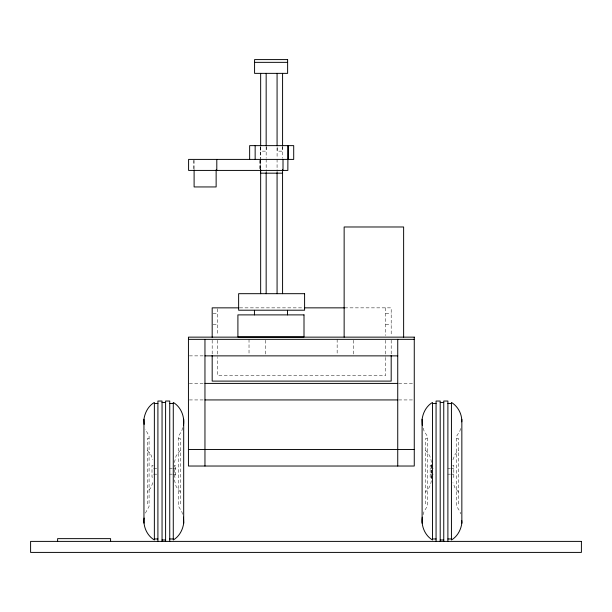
<?xml version="1.0" encoding="UTF-8"?>
<svg xmlns="http://www.w3.org/2000/svg" width="612" height="612" viewBox="0 0 612 612"><rect width="100%" height="100%" fill="white"/><g stroke="black" fill="none" stroke-linecap="round" stroke-linejoin="round"><path stroke-width="0.46" stroke-dasharray="3.06 2.29" d="M425.455 450.333C429.31 453.699 431.552 458.793 431.422 463.911L431.422 478.515C431.552 483.625 429.31 488.728 425.455 492.086M431.422 478.515L431.422 463.911M174.405 462.519L176.149 455.833L180.341 450.333M152.862 482.661L150.843 487.818L147.301 492.086M452.934 459.765L454.961 454.601L458.495 450.333M145.404 513.093L149.076 506.384L149.076 436.042L145.404 429.333M182.736 427.696L181.741 430.97L178.566 436.042L178.566 506.384L181.741 511.456L182.736 514.723M423.06 514.723L424.062 511.456L427.23 506.384L427.23 436.042L424.062 430.97L423.06 427.696M460.637 428.515L459.895 430.97L456.72 436.042L456.72 506.384L459.895 511.456L460.637 513.904M239.644 307.851L303.59 307.851M344.64 307.851L391.19 307.851L391.19 335.437M213.098 313.359L217.688 313.359M385.682 313.359L391.19 313.359M213.098 324.375L217.688 324.375M385.682 324.375L391.19 324.375M189.353 355.87L203.123 355.87M189.353 383.41L203.123 383.41M398.657 383.41L413.345 383.41M189.353 399.934L204.959 399.934M398.657 399.934L414.263 399.934M149.076 438.513L147.301 438.513L147.301 503.913L149.076 503.913M178.566 438.513L180.341 438.513L180.341 503.913L178.566 503.913M427.23 438.513L425.455 438.513L425.455 503.913L427.23 503.913M456.72 438.513L458.495 438.513L458.495 503.913L456.72 503.913M153.176 465.296L151.998 465.296L151.998 477.123L153.176 477.123M431.33 465.296L430.152 465.296L430.152 477.123L431.33 477.123M452.62 465.296L453.806 465.296L453.806 477.123L452.62 477.123M153.689 468.257L157.062 468.257M169.738 468.257L172.27 468.257M173.112 468.257L175.652 468.257M430.152 468.257L435.216 468.257M447.892 468.257L450.424 468.257M451.266 468.257L453.806 468.257M153.689 474.17L157.062 474.17M169.738 474.17L172.27 474.17M173.112 474.17L175.652 474.17M430.152 474.17L435.216 474.17M447.892 474.17L450.424 474.17M451.266 474.17L453.806 474.17M458.495 492.086L454.961 487.818L452.934 482.661M147.301 450.333L150.843 454.601L152.862 459.765M180.341 492.086L176.149 486.594L174.405 479.907M391.19 340.195L391.19 355.419M385.682 307.851L385.682 335.521M385.682 340.295L385.682 356.513M385.682 357.469L385.682 375.6L217.688 375.6L217.688 357.469M353.675 340.264L353.675 354.952M337.151 339.346L337.151 354.952M282.645 146.551L282.645 151.141L277.137 151.141L277.137 146.551L277.075 158.248M282.568 146.582L282.583 158.248M277.075 159.204L277.075 168.744M277.075 169.692L277.075 172.553M266.197 146.551L266.205 151.141L260.704 151.141L260.72 146.551M266.166 146.804L266.159 158.248M266.166 159.204L266.159 168.744M266.159 169.692L266.166 172.553M265.547 340.264L265.547 354.952M260.658 146.804L260.658 158.248M260.658 159.204L260.658 168.744M260.536 146.582L260.536 159.877M260.536 160.826L260.536 169.371M260.322 160.321L260.322 170.419M259.641 160.321L259.641 169.501M249.023 339.346L249.023 354.952M217.688 308.8L217.688 335.521M217.688 340.295L217.688 356.513M212.18 340.195L212.18 355.419M194.103 160.352L194.103 168.897M193.43 160.321L193.43 169.501M175.652 465.296L174.466 465.296L174.466 477.123L175.652 477.123L175.652 465.296"/><path stroke-width="0.92" d="M143.95 523.153L143.95 419.274C144.868 412.557 148.395 405.901 154.362 402.428L154.362 539.991C146.979 535.592 143.001 526.481 144.126 518.027M183.485 425.248C184.77 416.543 180.976 406.988 173.28 402.428L173.28 539.991C179.255 536.517 182.781 529.87 183.692 523.153L183.692 419.274M422.104 523.153L422.104 419.274C423.022 412.557 426.549 405.901 432.516 402.428L432.516 539.991C424.82 535.439 421.025 525.884 422.311 517.178M461.754 421.829C462.144 414.202 457.983 406.368 451.434 402.428L451.434 539.991C457.409 536.517 460.935 529.87 461.846 523.153L461.846 419.274M254.577 62.348L287.625 62.348M282.568 173.173L260.536 173.173L260.536 169.371M238.841 307.851L212.18 307.851L212.18 337.342M304.539 307.851L344.64 307.851M188.435 339.346L414.263 339.346M204.959 355.87L397.739 355.87M204.959 383.41L397.739 383.41M204.959 399.934L397.739 399.934M162.05 402.444L165.6 402.444M440.204 402.444L443.754 402.444M154.362 403.453L157.911 403.453M169.738 403.453L173.28 403.453M432.516 403.453L436.065 403.453M447.892 403.453L451.434 403.453M188.435 449.506L414.263 449.506M154.362 538.973L157.911 538.973M169.738 538.973L173.28 538.973M432.516 538.973L436.065 538.973M447.892 538.973L451.434 538.973M162.05 539.975L165.6 539.975M440.204 539.975L443.754 539.975M461.754 520.59L461.846 523.153M422.104 419.274L422.311 425.248M183.485 517.178L183.692 523.153M143.95 419.274L144.126 424.391M447.892 541.391L447.892 401.036L443.754 401.036L443.754 541.391M440.204 541.391L440.204 401.036L436.065 401.036L436.065 541.391M403.629 337.143L403.629 226.983L344.143 226.983L344.143 337.143M397.739 339.346L397.739 466.03M391.19 355.419L391.19 381.108L212.18 381.108L212.18 355.419M288.198 145.633L288.198 159.403M287.946 145.633L287.854 170.419L188.595 170.419L188.595 159.403L293.706 159.403L293.706 145.633L249.642 145.633L249.642 159.403M287.472 310.299L287.472 314.889M283.012 159.403L283.012 170.419M282.583 73.364L282.583 145.855M282.568 169.371L282.583 293.683M277.075 73.364L277.075 145.855M277.075 172.553L277.075 293.683M266.166 73.364L266.159 145.855M266.166 172.553L266.159 293.683M260.658 73.364L260.658 145.855M260.658 169.692L260.658 293.683M255.15 145.633L255.15 159.403M254.431 310.299L254.431 314.889M216.801 159.403L216.801 170.419M216.135 169.845L216.135 186.943L194.103 186.943L194.103 169.845M204.959 339.346L204.959 466.03M169.738 541.391L169.738 401.036L165.6 401.036L165.6 541.391M162.05 541.391L162.05 401.036L157.911 401.036L157.911 541.391M110.588 541.391L110.588 538.637L57.612 538.637L57.612 541.391M287.625 59.594L254.577 59.594L254.577 73.364L287.625 73.364L287.625 59.594M304.6 293.683L238.634 293.683L238.634 310.207L304.6 310.207L304.6 293.683M304.003 314.889L237.907 314.889L237.907 336.921L304.003 336.921L304.003 314.889M414.263 337.143L188.435 337.143L188.435 466.03L414.263 466.03L414.263 337.143M581.4 541.391L30.6 541.391L30.6 552.407L581.4 552.407L581.4 541.391"/></g></svg>
